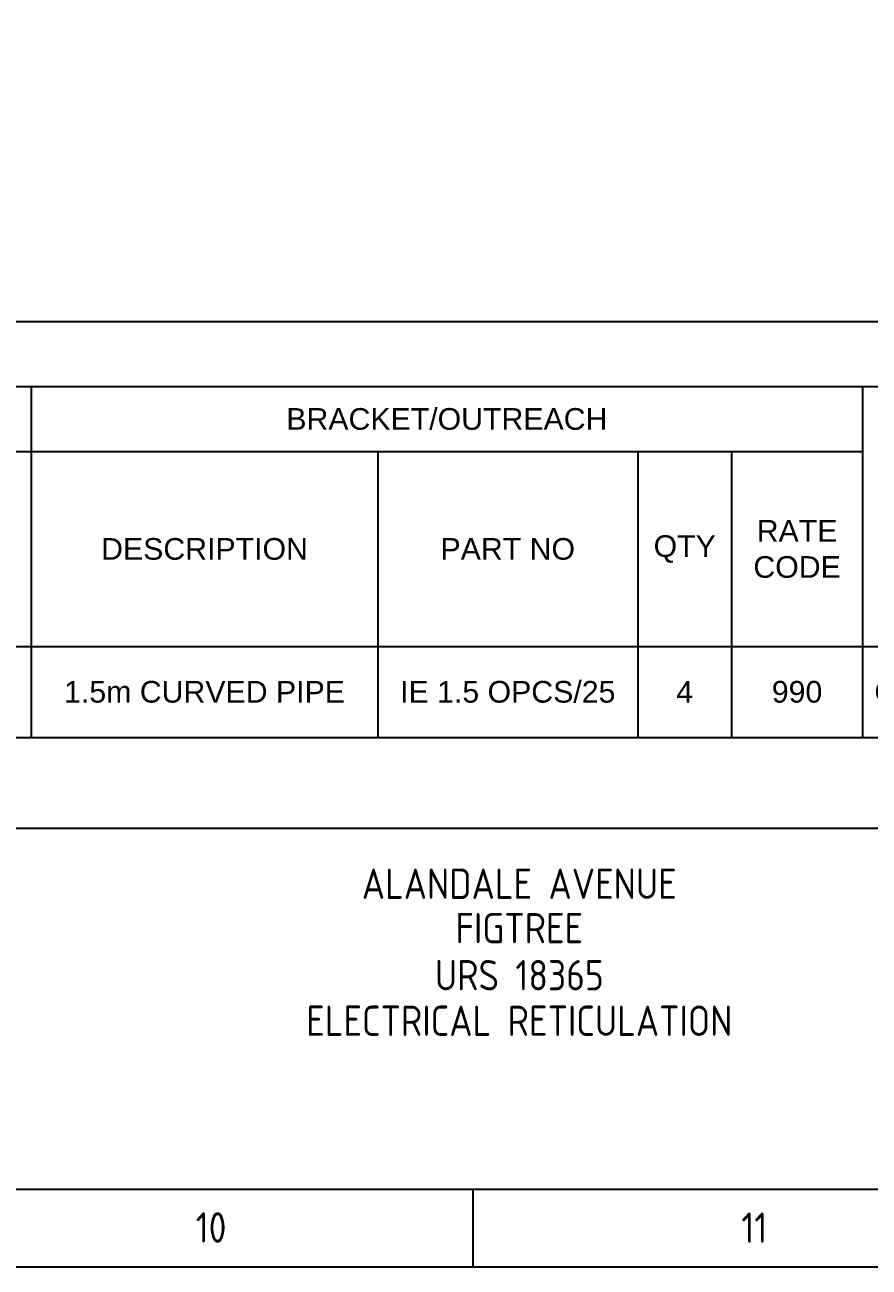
# Paper-space layout 'SHEET (2)' of a CAD drawing. Header units: metres, sheet in millimetres. Extents: x -30 to 802, y -5 to 581.
# Drawn here: x 584 to 681.4, y -5.4 to 138 of the extents above; entities that cross this region are included whole.
import ezdxf
from ezdxf.enums import TextEntityAlignment as Align

# ---------------------------------------------------------------- set-up
doc = ezdxf.new("R2010")
doc.units = ezdxf.units.M
doc.layers.get('0').update_dxf_attribs({"color": 6})
doc.layers.add('Notes', color=7, linetype='Continuous')
doc.styles.add('iecISOCP', font='isocp.shx')
doc.styles.get("Standard").update_dxf_attribs({"font": 'arial.ttf'})

# ---------------------------------------------------------------- blocks, each defined once
blk = doc.blocks.new('A1_FRAME_TITLE')
at = {"layer": 'Notes', "color": 7, "linetype": 'Continuous'}
blk.add_line((678.72, 5.97), (678.72, -3.03), dxfattribs=at)
at = {"layer": 'Notes', "color": 7, "linetype": 'Continuous', "flags": 128}
for points in [[(123.8, 47.62), (844.88, 47.62)], [(-11.55, 5.97), (844.88, 5.97)]]:
    blk.add_lwpolyline(points, dxfattribs=at)
at = {"color": 7}
blk.add_attdef('DRAFT_NUM', (9.35, 23.29), '', height=2.5, rotation=90, dxfattribs=at)
at = {"layer": 'Notes', "color": 7, "style": 'iecISOCP'}
for s, p in [('10', (645.06, -0.2)), ('11', (711.36, -0.22))]:
    blk.add_text(s, height=3.5, dxfattribs=at).set_placement(p)
at = {"layer": 'Notes', "color": 7, "style": 'iecISOCP', "flags": 8}
blk.add_attdef('VERSION_NO', text='', height=2.5, rotation=90, dxfattribs=at).set_placement((302.04, 43.81), align=Align.MIDDLE_CENTER)
at = {"layer": 'Notes', "color": 7, "style": 'iecISOCP'}
for tag, p in [('CAP_NO', (513.19, 43.46)), ('IE_NUM', (513.05, 37.81)), ('REF_No_1', (335.24, 32.31)), ('REF_1', (362.52, 32.31)), ('HV_SWITCH', (513.46, 32.16)), ('GEN_WO', (441.71, 31.76)), ('REF_No_2', (335.24, 26.31)), ('REF_2', (362.52, 26.31)), ('OH_WO', (441.71, 25.81)), ('UBD_REF', (513.05, 25.83)), ('REF_No_3', (335.24, 20.31)), ('REF_3', (362.52, 20.31)), ('UG_WO', (441.71, 20.05)), ('GIS_MAP_No', (513.05, 20.04)), ('REF_No_4', (335.24, 14.31)), ('REF_4', (362.52, 14.31)), ('SUB_WO', (441.71, 13.81)), ('HV_OP_DIAG', (513.33, 14.2)), ('LGA', (512.95, 7.78)), ('ExportID', (-11.47, 2.39))]:
    blk.add_attdef(tag, p, '', height=2.5, dxfattribs=at)
for tag, height, p in [('T1', 3.5, (684.37, 39.47)), ('T2', 3.5, (684.37, 34.35)), ('scale', 2.5, (567.76, 33.27)), ('T3', 3.5, (684.37, 28.92)), ('DRAWN', 2.5, (567.76, 24.93)), ('T4', 3.5, (684.37, 23.66)), ('T5', 3.5, (684.37, 18.23)), ('REV', 5, (840.57, 17.1)), ('DATE', 2.5, (567.76, 16.88)), ('T6', 3.5, (684.37, 12.97)), ('DESIGN', 2.5, (605.62, 9.15)), ('CHD', 2.5, (567.76, 8.37))]:
    blk.add_attdef(tag, text='', height=height, dxfattribs=at).set_placement(p, align=Align.CENTER)
blk.add_attdef('NUM', text='', height=7, dxfattribs=at).set_placement((812.88, 20.12), align=Align.MIDDLE_CENTER)
for tag, p in [('NS', (811.23, 8.12)), ('SHTS', (825.93, 8.12))]:
    blk.add_attdef(tag, text='', height=2.5, dxfattribs=at).set_placement(p, align=Align.MIDDLE)
at = {"layer": 'Notes', "color": 7, "style": 'iecISOCP', "flags": 1}
for tag, p in [('ProjectType', (-6.37, -26.8)), ('DrawingNumber', (14.96, -26.8)), ('ExportDate', (39.74, -26.79)), ('ExportUserName', (48.61, -26.8)), ('DesignerCompanyName', (60.94, -26.79)), ('ExportAreaOfInterest', (76.55, -26.81)), ('GIS_SUCCESS', (91.45, -26.78)), ('CAD_SUCCESS', (101.24, -26.78)), ('ExportCategories', (119.53, -26.8)), ('ProjectNumber', (3.01, -26.82)), ('ProjectDescription', (27.02, -26.83)), ('DEPOTCODE', (111.56, -26.88)), ('Comments', (133.84, -26.88))]:
    blk.add_attdef(tag, p, '', height=1, dxfattribs=at)
blk = doc.blocks.new('*T206')
at = {"layer": 'Notes', "color": 0, "linetype": 'ByBlock', "lineweight": -2, "transparency": 16777216}
for p, q in [((0, 0), (571.5, 0)), ((0, 0), (0, -47.99)), ((571.5, 0), (571.5, -47.99)), ((0, -7.5), (571.5, -7.5)), ((15.78, -7.5), (15.78, -47.99)), ((45.33, -7.5), (45.33, -47.99)), ((85.33, -7.5), (85.33, -47.99)), ((125.33, -7.5), (125.33, -47.99)), ((225.69, -7.5), (225.69, -47.99)), ((364.73, -7.5), (364.73, -47.99)), ((460.66, -7.5), (460.66, -47.99)), ((485.74, -7.5), (485.74, -47.99)), ((505.41, -7.5), (505.41, -47.99)), ((531.5, -7.5), (531.5, -47.99)), ((45.33, -15), (460.66, -15)), ((165.33, -15), (165.33, -47.99)), ((192.87, -15), (192.87, -47.99)), ((205.93, -15), (205.93, -47.99)), ((265.69, -15), (265.69, -47.99)), ((285, -15), (285, -47.99)), ((335, -15), (335, -47.99)), ((345.91, -15), (345.91, -47.99)), ((404.73, -15), (404.73, -47.99)), ((434.73, -15), (434.73, -47.99)), ((445.57, -15), (445.57, -47.99)), ((0, -37.5), (571.5, -37.5)), ((0, -47.99), (571.5, -47.99))]:
    blk.add_line(p, q, dxfattribs=at)
at = {"layer": 'Notes', "color": 0, "transparency": 16777216, "char_height": 2.5, "attachment_point": 5}
for s, insert, width in [('LIGHTING EQUIPMENT & BILLING SCHEDULE', (285.75, -3.75), 568.4989), ('SL NUMBER', (65.33, -11.25), 37), ('SUPPORT NUMBER', (105.33, -11.25), 37), ('LUMINAIRE', (175.51, -11.25), 97.3657), ('COLUMN/POLE', (295.21, -11.25), 136.0336), ('BRACKET/OUTREACH', (412.7, -11.25), 92.9358), ('ITEM ID', (7.89, -22.5), 12.7801), ('STATE', (30.55, -22.5), 26.5478), ('COLOUR', (473.2, -22.5), 22.0785), ('UPCAST', (495.58, -22.5), 16.6691), ('CATEGORY', (518.45, -22.5), 23.0883), ('CHARGE TO', (551.5, -22.5), 37), ('RATE CODE', (215.81, -26.25), 16.7587), ('FOOTING\\P (RAG BOLT/FOUNDATION)', (310, -26.25), 47), ('RATE CODE', (355.32, -26.25), 15.8195), ('RATE CODE', (453.12, -26.25), 12.0886), ('NEW', (65.33, -26.25), 37), ('EXISTING', (105.33, -26.25), 37), ('DESCRIPTION', (145.33, -26.25), 37), ('PART NO', (179.1, -26.25), 24.5417), ('QTY', (199.4, -26.25), 10.0653), ('DESCRIPTION', (245.69, -26.25), 37), ('PART NO', (275.35, -26.25), 16.3087), ('QTY', (340.46, -26.25), 7.9055), ('DESCRIPTION', (384.73, -26.25), 37), ('PART NO', (419.73, -26.25), 27), ('QTY', (440.15, -26.25), 7.8472), ('269399, 269400 269401, 269402', (65.33, -42.74), 37), ('932197, 932198  932199, 932200', (105.33, -42.74), 37), ('WOLLONGONG CITY COUNCIL', (551.5, -42.74), 37), ('NEW', (30.55, -42.74), 26.5478), ('18W LED', (145.33, -42.74), 37), ('JLB99G01L22', (179.1, -42.74), 24.5417), ('4', (199.4, -42.74), 10.0653), ('885', (215.81, -42.74), 16.7587), ('4.5m SLIMLINE', (245.69, -42.74), 37), ('IE/SL 4.5', (275.35, -42.74), 16.3087), ('TYPE 2 / TYPE 2', (310, -42.74), 47), ('4', (340.46, -42.74), 7.9055), ('995', (355.32, -42.74), 15.8195), ('1.5m CURVED PIPE', (384.73, -42.74), 37), ('IE 1.5 OPCS/25', (419.73, -42.74), 27), ('4', (440.15, -42.74), 7.8472), ('990', (453.12, -42.74), 12.0886), ('GALVANISED', (473.2, -42.74), 22.0785), ('5%%D', (495.58, -42.74), 16.6691), ('P4', (518.45, -42.74), 23.0883)]:
    blk.add_mtext(s, dxfattribs=dict(at, insert=insert, width=width))

psp = doc.layouts.new('SHEET (2)')

# ---------------------------------------------------------------- linework, layer by layer
at = {"layer": 'Notes'}
psp.add_lwpolyline([(-29.63, 581), (802.09, 581), (802.09, -5.42), (-29.63, -5.42)], close=True, dxfattribs=at)

# ---------------------------------------------------------------- block references
psp.add_blockref('*T206', (220.01, 103.71))
ref = psp.add_blockref('A1_FRAME_TITLE', (-9.08, -2.39), dxfattribs=dict(at, xscale=0.95))
ref.add_attrib('T1', 'ALANDALE AVENUE', dxfattribs={"height": 3.5, "style": 'iecISOCP', "width": 0.95}).set_placement((641.07, 37.08), align=Align.CENTER)
ref.add_attrib('T2', 'FIGTREE', dxfattribs={"height": 3.5, "style": 'iecISOCP', "width": 0.95}).set_placement((641.07, 31.96), align=Align.CENTER)
ref.add_attrib('T3', 'URS 18365', dxfattribs={"height": 3.5, "style": 'iecISOCP', "width": 0.95}).set_placement((641.07, 26.53), align=Align.CENTER)
ref.add_attrib('T4', 'ELECTRICAL RETICULATION', dxfattribs={"height": 3.5, "style": 'iecISOCP', "width": 0.95}).set_placement((641.07, 21.27), align=Align.CENTER)

doc.saveas('drawing.dxf')
